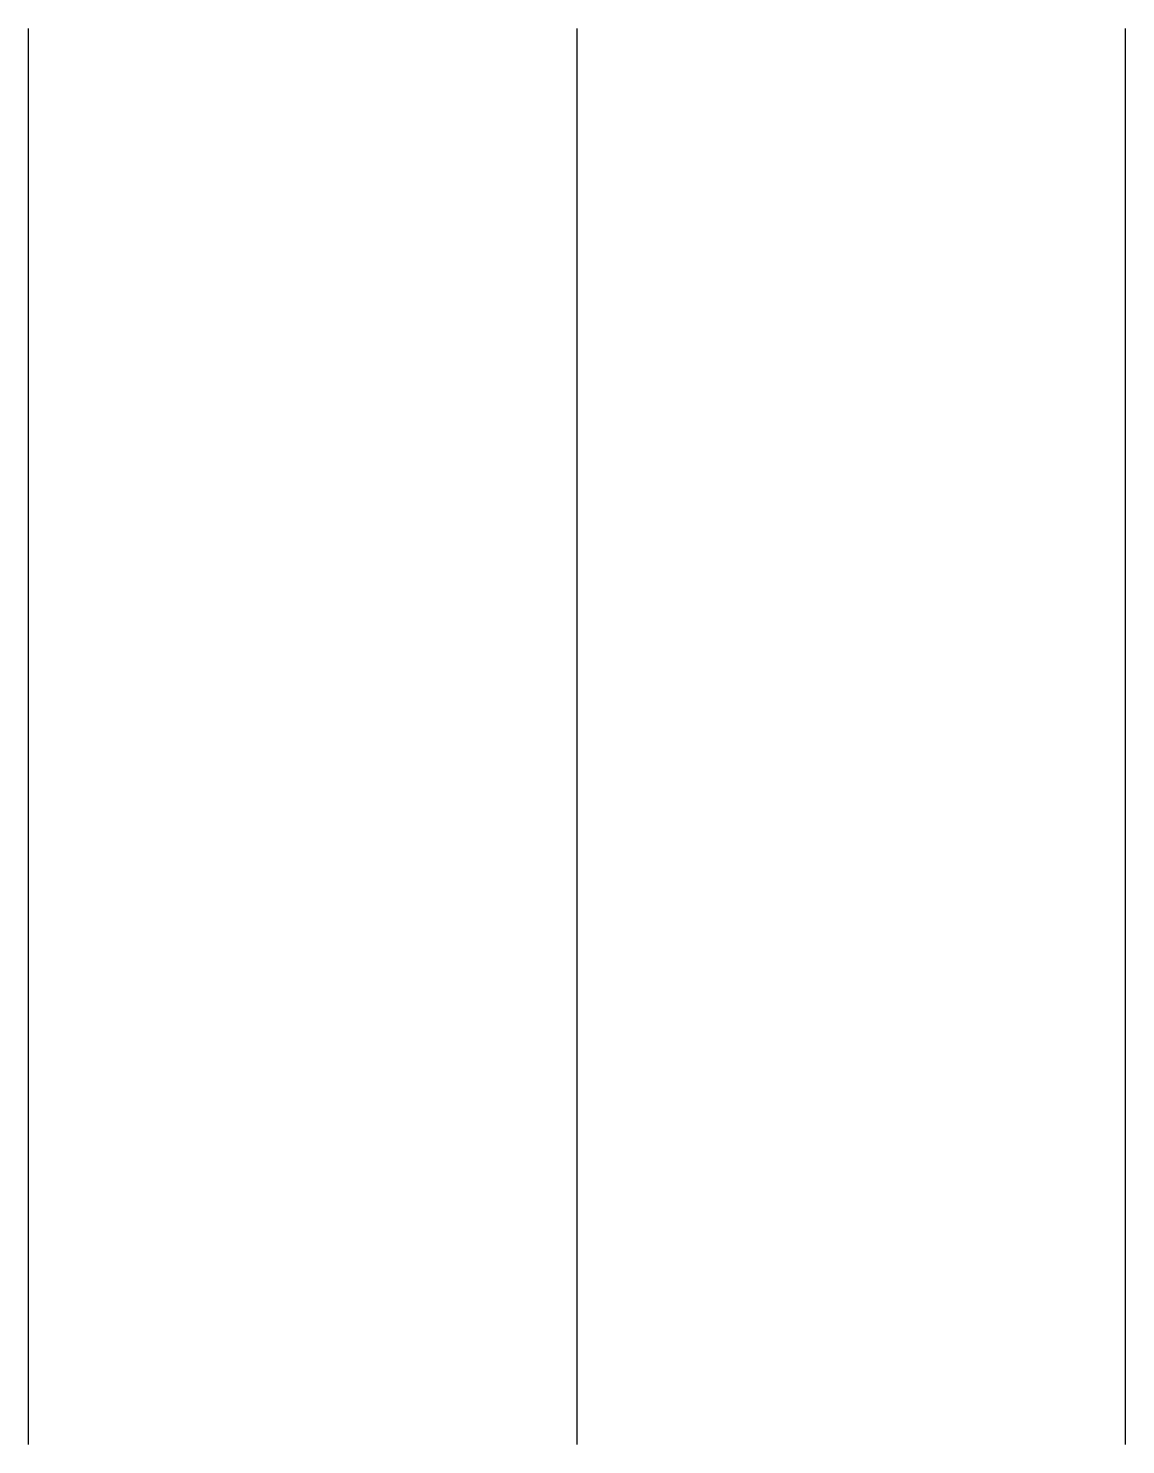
# Model space of a CAD drawing. Header units: inches. Extents: x -0.04 to 0.04, y -0.052 to 0.052.
import ezdxf

# ---------------------------------------------------------------- set-up
doc = ezdxf.new("R2010")
doc.units = ezdxf.units.IN
doc.header["$MEASUREMENT"] = 0

msp = doc.modelspace()

# ---------------------------------------------------------------- linework, layer by layer
at = {"color": 4}
for p, q in [((-0.0399, -0.05152), (-0.0399, 0.05152)), ((0, -0.05152), (0, 0.05152)), ((0.0399, -0.05152), (0.0399, 0.05152))]:
    msp.add_line(p, q, dxfattribs=at)

doc.saveas('drawing.dxf')
